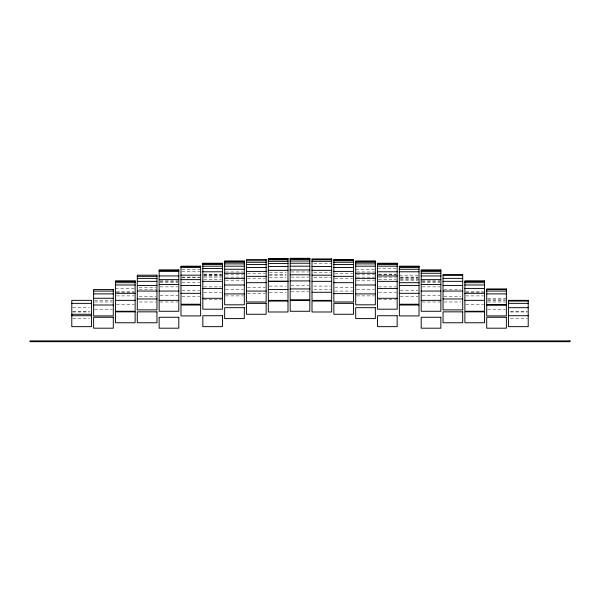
<?xml version="1.0" encoding="UTF-8"?>
<svg xmlns="http://www.w3.org/2000/svg" width="600" height="600" viewBox="0 0 600 600"><rect width="100%" height="100%" fill="white"/><g stroke="black" fill="none" stroke-linecap="round" stroke-linejoin="round"><path stroke-width="0.45" stroke-dasharray="3 2.25" d="M313.882 263.565L331.665 263.565M377.528 268.567L397.178 268.567M181.92 269.265L200.64 269.265M355.688 269.265L375.345 269.265M181.92 271.778L200.64 271.778M225.593 271.957L243.375 271.957M291.112 271.957L308.888 271.957M356.625 271.957L374.407 271.957M269.272 272.272L286.118 272.272M313.882 272.272L330.728 272.272M247.433 273.21L265.215 273.21M334.785 273.21L352.567 273.21M203.76 274.163L221.535 274.163M378.465 274.163L396.24 274.163M203.76 274.485L221.535 274.485M269.272 274.485L286.118 274.485M378.465 274.485L396.24 274.485M225.593 274.808L243.375 274.808M356.625 274.808L374.407 274.808M269.272 275.175L286.118 275.175M399.36 275.175L419.018 275.175M203.76 275.452L221.535 275.452M203.76 275.955L222.472 275.955M181.92 277.103L199.702 277.103M203.76 277.103L221.535 277.103M225.593 277.103L243.375 277.103M291.112 277.103L308.888 277.103M356.625 277.103L374.407 277.103M378.465 277.103L396.24 277.103M400.298 277.103L418.08 277.103M181.92 277.44L199.702 277.44M269.272 277.44L286.118 277.44M313.882 277.44L330.728 277.44M400.298 277.44L418.08 277.44M247.433 278.452L265.215 278.452M334.785 278.452L352.567 278.452M400.298 278.452L418.08 278.452M203.76 279.487L221.535 279.487M378.465 279.487L396.24 279.487M400.298 279.63L419.018 279.63M225.593 280.185L243.375 280.185M356.625 280.185L374.407 280.185M400.298 280.185L418.08 280.185M160.08 280.89L177.863 280.89M422.138 280.89L439.92 280.89M160.08 281.25L177.863 281.25M422.138 281.25L439.92 281.25M160.08 282.33L177.863 282.33M422.138 282.33L439.92 282.33M181.92 282.697L199.702 282.697M291.112 285.705L308.888 285.705M269.272 286.087L286.118 286.087M313.882 286.087L330.728 286.087M160.08 286.875L177.863 286.875M203.76 286.875L221.535 286.875M378.465 286.875L396.24 286.875M422.138 286.875L439.92 286.875M139.178 287.272L156.023 287.272M247.433 287.272L265.215 287.272M334.785 287.272L352.567 287.272M115.47 288.428L135.12 288.428M139.178 289.29L156.023 289.29M225.593 289.29L243.375 289.29M356.625 289.29L374.407 289.29M443.978 289.29L460.822 289.29M313.882 289.462L331.665 289.462M181.92 290.55L199.702 290.55M400.298 290.55L418.08 290.55M334.785 291.067L353.505 291.067M116.407 291.832L134.183 291.832M291.112 291.832L308.888 291.832M465.817 291.832L483.592 291.832M116.407 292.267L134.183 292.267M203.76 292.267L221.535 292.267M269.272 292.267L286.118 292.267M378.465 292.267L396.24 292.267M465.817 292.267L483.592 292.267M247.433 293.595L265.215 293.595M160.08 295.433L177.863 295.433M422.138 295.433L439.92 295.433M116.407 295.905L134.183 295.905M225.593 295.905L243.375 295.905M356.625 295.905L374.407 295.905M465.817 295.905L483.592 295.905M139.178 296.377L156.023 296.377M181.92 296.377L199.702 296.377M400.298 296.377L418.08 296.377M443.978 296.377L460.822 296.377M487.65 298.282L506.37 298.282M203.76 299.347L221.535 299.347M378.465 299.347L396.24 299.347M487.65 299.858L505.433 299.858M94.567 300.382L112.35 300.382M487.65 300.382L505.433 300.382M94.567 301.987L112.35 301.987M139.178 301.987L156.023 301.987M160.08 301.987L177.863 301.987M422.138 301.987L439.92 301.987M443.978 301.987L460.822 301.987M487.65 301.987L505.433 301.987M116.407 304.23L134.183 304.23M465.817 304.23L483.592 304.23M72.727 307.68L89.573 307.68M94.567 309.195L112.35 309.195M487.65 309.195L505.433 309.195M72.727 311.272L89.573 311.272M510.428 311.272L527.273 311.272M72.727 311.993L89.573 311.993M510.428 311.993L527.273 311.993M72.727 318.6L89.573 318.6M510.428 318.6L527.273 318.6"/><path stroke-width="0.9" d="M290.175 258.608L309.825 258.608M268.335 258.907L287.993 258.907M290.175 259.507L309.825 259.507M268.335 259.815L287.993 259.815M312.007 259.815L331.665 259.815M333.847 259.815L353.505 259.815M246.495 260.73L266.153 260.73M333.847 260.73L353.505 260.73M290.175 261.038L309.825 261.038M224.655 261.353L244.312 261.353M268.335 261.353L287.993 261.353M312.007 261.353L331.665 261.353M355.688 261.353L375.345 261.353M224.655 262.29L244.312 262.29M246.495 262.29L266.153 262.29M333.847 262.29L353.505 262.29M355.688 262.29L375.345 262.29M290.175 263.243L309.825 263.243M202.822 263.565L222.472 263.565M268.335 263.565L287.993 263.565M377.528 263.565L397.178 263.565M224.655 263.888L244.312 263.888M355.688 263.888L375.345 263.888M202.822 264.532L222.472 264.532M246.495 264.532L266.153 264.532M333.847 264.532L353.505 264.532M377.528 264.532L397.178 264.532M202.822 266.183L222.472 266.183M224.655 266.183L244.312 266.183M290.175 266.183L309.825 266.183M355.688 266.183L375.345 266.183M377.528 266.183L397.178 266.183M180.983 266.52L200.64 266.52M268.335 266.52L287.993 266.52M312.007 266.52L331.665 266.52M399.36 266.52L419.018 266.52M180.983 267.532L200.64 267.532M246.495 267.532L266.153 267.532M333.847 267.532L353.505 267.532M399.36 267.532L419.018 267.532M202.822 268.567L222.472 268.567M224.655 269.265L244.312 269.265M399.36 269.265L419.018 269.265M290.175 269.97L309.825 269.97M159.142 270.33L178.8 270.33M268.335 270.33L287.993 270.33M312.007 270.33L331.665 270.33M421.2 270.33L440.857 270.33M159.142 271.41L178.8 271.41M246.495 271.41L266.153 271.41M333.847 271.41L353.505 271.41M421.2 271.41L440.857 271.41M202.822 271.778L222.472 271.778M377.528 271.778L397.178 271.778M399.36 271.778L419.018 271.778M224.655 273.263L244.312 273.263M355.688 273.263L375.345 273.263M421.2 273.263L440.857 273.263M290.175 274.785L309.825 274.785M180.983 275.175L200.64 275.175M312.007 275.175L331.665 275.175M443.04 275.175L462.697 275.175M159.142 275.955L178.8 275.955M377.528 275.955L397.178 275.955M421.2 275.955L440.857 275.955M137.303 276.353L156.96 276.353M246.495 276.353L266.153 276.353M333.847 276.353L353.505 276.353M137.303 278.377L156.96 278.377M224.655 278.377L244.312 278.377M355.688 278.377L375.345 278.377M443.04 278.377L462.697 278.377M159.142 279.63L178.8 279.63M180.983 279.63L200.64 279.63M421.2 279.63L440.857 279.63M290.175 280.913L309.825 280.913M268.335 281.25L287.993 281.25M115.47 281.347L135.12 281.347M137.303 281.347L156.96 281.347M202.822 281.347L222.472 281.347M268.335 281.347L287.993 281.347M312.007 281.347L331.665 281.347M377.528 281.347L397.178 281.347M443.04 281.347L462.697 281.347M464.88 281.347L484.53 281.347M115.47 282.683L135.12 282.683M246.495 282.683L266.153 282.683M333.847 282.683L353.505 282.683M399.36 282.697L419.018 282.697M464.88 282.683L484.53 282.683M159.142 284.513L178.8 284.513M421.2 284.513L440.857 284.513M115.47 284.985L135.12 284.985M224.655 284.985L244.312 284.985M355.688 284.985L375.345 284.985M464.88 284.985L484.53 284.985M137.303 285.457L156.96 285.457M180.983 285.457L200.64 285.457M399.36 285.457L419.018 285.457M443.04 285.457L462.697 285.457M202.822 288.428L222.472 288.428M377.528 288.428L397.178 288.428M464.88 288.428L484.53 288.428M290.175 288.938L309.825 288.938M268.335 289.462L287.993 289.462M486.713 289.462L506.37 289.462M93.63 291.067L113.288 291.067M137.303 291.067L156.96 291.067M159.142 291.067L178.8 291.067M246.495 291.067L266.153 291.067M421.2 291.067L440.857 291.067M443.04 291.067L462.697 291.067M486.713 291.067L506.37 291.067M312.007 292.267L331.665 292.267M115.47 293.317L135.12 293.317M180.983 293.317L200.64 293.317M399.36 293.317L419.018 293.317M464.88 293.317L484.53 293.317M333.847 293.595L353.505 293.595M93.63 293.895L113.288 293.895M224.655 293.895L244.312 293.895M355.688 293.895L375.345 293.895M486.713 293.895L506.37 293.895M93.63 298.282L113.288 298.282M202.822 298.282L222.472 298.282M377.528 298.282L397.178 298.282M137.303 298.957L156.96 298.957M443.04 298.957L462.697 298.957M115.47 300.353L135.12 300.353M159.142 300.353L178.8 300.353M421.2 300.353L440.857 300.353M464.88 300.353L484.53 300.353M508.553 301.072L528.21 301.072M71.79 303.36L91.448 303.36M508.553 303.36L528.21 303.36M486.713 304.815L506.37 304.815M93.63 305.002L113.288 305.002M486.713 305.002L506.37 305.002M508.553 307.68L528.21 307.68M71.79 314.28L91.448 314.28M71.79 315.728L91.448 315.728M508.553 315.728L528.21 315.728M309.825 258.308L290.175 258.308L290.175 299.858L309.825 299.858L309.825 258.308M287.993 258.608L268.335 258.608L268.335 300.382L287.993 300.382L287.993 258.608M331.665 258.907L312.007 258.907L312.007 300.382L331.665 300.382L331.665 258.907M266.153 259.507L246.495 259.507L246.495 301.987L266.153 301.987L266.153 259.507M353.505 259.507L333.847 259.507L333.847 301.987L353.505 301.987L353.505 259.507M244.312 261.038L224.655 261.038L224.655 304.815L244.312 304.815L244.312 261.038M375.345 261.038L355.688 261.038L355.688 304.815L375.345 304.815L375.345 261.038M222.472 263.243L202.822 263.243L202.822 309.195L222.472 309.195L222.472 263.243M397.178 263.243L377.528 263.243L377.528 309.195L397.178 309.195L397.178 263.243M200.64 266.183L180.983 266.183L180.983 304.23L200.64 304.23L200.64 266.183M419.018 266.183L399.36 266.183L399.36 304.23L419.018 304.23L419.018 266.183M178.8 269.97L159.142 269.97L159.142 311.272L178.8 311.272L178.8 269.97M440.857 269.97L421.2 269.97L421.2 311.272L440.857 311.272L440.857 269.97M462.697 274.785L443.04 274.785L443.04 309.877L462.697 309.877L462.697 274.785M156.96 275.175L137.303 275.175L137.303 309.877L156.96 309.877L156.96 275.175M135.12 280.913L115.47 280.913L115.47 311.272L135.12 311.272L135.12 280.913M484.53 280.913L464.88 280.913L464.88 311.272L484.53 311.272L484.53 280.913M506.37 288.938L486.713 288.938L486.713 315.923L506.37 315.923L506.37 288.938M113.288 289.462L93.63 289.462L93.63 315.923L113.288 315.923L113.288 289.462M91.448 300.353L71.79 300.353L71.79 326.647L91.448 326.647L91.448 300.353M309.825 300.353L290.175 300.353L290.175 311.272L309.825 311.272L309.825 300.353M528.21 300.353L508.553 300.353L508.553 326.647L528.21 326.647L528.21 300.353M287.993 301.072L268.335 301.072L268.335 311.993L287.993 311.993L287.993 301.072M331.665 301.072L312.007 301.072L312.007 311.993L331.665 311.993L331.665 301.072M266.153 303.36L246.495 303.36L246.495 314.28L266.153 314.28L266.153 303.36M353.505 303.36L333.847 303.36L333.847 314.28L353.505 314.28L353.505 303.36M200.64 305.002L180.983 305.002L180.983 315.923L200.64 315.923L200.64 305.002M419.018 305.002L399.36 305.002L399.36 315.923L419.018 315.923L419.018 305.002M244.312 307.68L224.655 307.68L224.655 318.6L244.312 318.6L244.312 307.68M375.345 307.68L355.688 307.68L355.688 318.6L375.345 318.6L375.345 307.68M135.12 311.843L115.47 311.843L115.47 322.763L135.12 322.763L135.12 311.843M156.96 311.843L137.303 311.843L137.303 322.763L156.96 322.763L156.96 311.843M462.697 311.843L443.04 311.843L443.04 322.763L462.697 322.763L462.697 311.843M484.53 311.843L464.88 311.843L464.88 322.763L484.53 322.763L484.53 311.843M222.472 315.728L202.822 315.728L202.822 326.647L222.472 326.647L222.472 315.728M397.178 315.728L377.528 315.728L377.528 326.647L397.178 326.647L397.178 315.728M113.288 317.272L93.63 317.272L93.63 328.192L113.288 328.192L113.288 317.272M178.8 317.272L159.142 317.272L159.142 328.192L178.8 328.192L178.8 317.272M440.857 317.272L421.2 317.272L421.2 328.192L440.857 328.192L440.857 317.272M506.37 317.272L486.713 317.272L486.713 328.192L506.37 328.192L506.37 317.272M570 340.897L30 340.897L30 341.692L570 341.692L570 340.897"/></g></svg>
